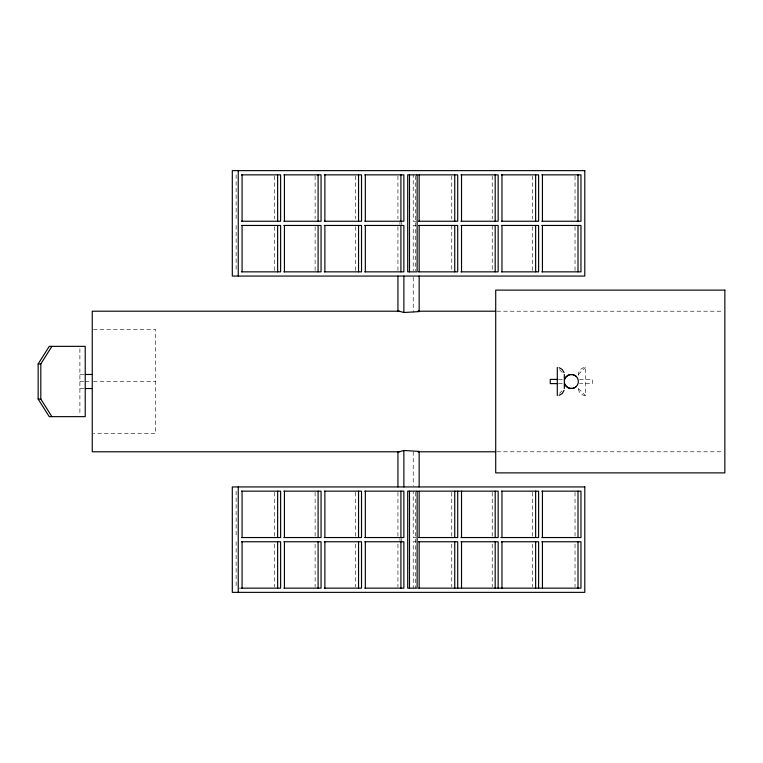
<?xml version="1.0" encoding="UTF-8"?>
<svg xmlns="http://www.w3.org/2000/svg" width="763" height="763" viewBox="0 0 763 763"><rect width="100%" height="100%" fill="white"/><g stroke="black" fill="none" stroke-linecap="round" stroke-linejoin="round"><path stroke-width="0.57" stroke-dasharray="3.81 2.86" d="M578.383 375.415C577.925 371.352 581.263 367.385 585.412 367.442L585.412 395.558C581.263 395.615 577.925 391.648 578.383 387.585M559.641 393.212L561.978 390.875M578.383 374.471L585.412 367.442M416.197 221.241L413.222 221.241L413.222 174.851M416.197 225.457L413.222 225.457L413.222 270.665M496.894 311.209L723.667 311.209M93.42 329.482L155.509 329.482L155.509 433.518L93.42 433.518M79.896 374.471L84.159 374.471M558.468 379.392L563.151 379.392M579.556 379.392L592.441 379.392L592.441 383.608L579.556 383.608M79.896 381.5L84.159 381.5M85.227 381.5L91.083 381.5M93.42 381.5L155.509 381.5M558.468 383.608L563.151 383.608M79.896 388.529L84.159 388.529M496.894 451.791L723.667 451.791M416.197 537.543L413.222 537.543L413.222 491.153M500.003 537.543L501.978 537.543M416.197 541.759L413.222 541.759L413.222 588.149M239.096 588.149L242.071 588.149M559.641 369.788L563.542 373.689M578.383 388.529L585.412 395.558M575.035 176.043L575.035 218.867M575.035 226.649L575.035 270.665M575.035 492.335L575.035 536.351M575.035 544.133L575.035 586.957M532.669 176.043L532.669 218.867M532.669 226.649L532.669 270.665M532.669 492.335L532.669 536.351M532.669 544.133L532.669 586.957M492.221 176.043L492.221 218.867M492.221 225.457L492.221 270.665M492.221 492.335L492.221 536.351M492.221 544.133L492.221 586.957M451.763 176.043L451.763 218.867M451.763 225.457L451.763 270.665M451.763 492.335L451.763 536.351M451.763 544.133L451.763 586.957M415.339 176.034L415.339 270.665M415.339 492.335L415.339 588.149M413.222 277.246L413.222 312.515M413.222 451.658L413.222 485.754M401.758 222.167L401.758 224.532M401.758 538.468L401.758 540.833M399.974 222.167L399.974 224.532M399.974 538.468L399.974 540.833M397.933 176.043L397.933 218.867M397.933 226.649L397.933 270.665M397.933 492.335L397.933 536.351M397.933 544.133L397.933 586.957M355.577 176.043L355.577 218.867M355.577 226.649L355.577 270.665M355.577 492.335L355.577 536.351M355.577 544.133L355.577 586.957M315.119 176.043L315.119 218.867M315.119 226.649L315.119 270.665M315.119 492.335L315.119 536.351M315.119 544.133L315.119 586.957M274.67 176.043L274.67 218.867M274.67 226.649L274.67 270.665M274.67 492.335L274.67 536.351M274.67 544.133L274.67 586.957M236.129 174.851L236.129 221.241M236.129 225.457L236.129 271.847M236.129 491.153L236.129 537.543M236.129 541.759L236.129 588.149M79.896 348.701L79.896 414.299"/><path stroke-width="1.14" d="M564.086 390.351L562.264 393.498L559.117 395.32M38.15 363.932L49.252 346.354L85.227 346.354L85.227 416.646L49.252 416.646L38.15 399.068L38.15 363.932L40.811 363.932L51.913 346.354M419.164 276.063L419.164 311.581L403.875 312.515L399.24 311.209L397.933 311.581L397.933 276.063M399.24 311.209L92.256 311.209L92.256 451.791L399.24 451.791L403.875 450.485L419.164 451.419L419.164 486.937M419.164 451.419L417.857 451.791L495.712 451.791M241.432 174.851L280.612 174.851L280.612 221.241L241.432 221.241M283.826 174.851L321.061 174.851L321.061 221.241L283.826 221.241M324.275 174.851L361.519 174.851L361.519 221.241L324.275 221.241M364.704 174.851L403.875 174.851L403.875 221.241L364.704 221.241M418.534 174.851L457.705 174.851L457.705 221.241L418.534 221.241M460.919 174.851L498.153 174.851L498.153 221.241L460.919 221.241M501.377 174.851L538.611 174.851L538.611 221.241L501.377 221.241M541.797 174.851L580.967 174.851L580.967 221.241L541.797 221.241M241.432 225.457L280.612 225.457L280.612 271.847L241.432 271.847M283.826 225.457L321.061 225.457L321.061 271.847L283.826 271.847M324.275 225.457L361.519 225.457L361.519 271.847L324.275 271.847M364.704 225.457L403.875 225.457L403.875 271.847L364.704 271.847M418.534 225.457L457.705 225.457L457.705 271.847L418.534 271.847M460.919 225.457L498.153 225.457L498.153 271.847L460.919 271.847M501.377 225.457L538.611 225.457L538.611 271.847L501.377 271.847M541.797 225.457L580.967 225.457L580.967 271.847L541.797 271.847M495.712 311.209L417.857 311.209L419.164 311.581M85.227 374.471L92.256 374.471M557.295 379.392L550.266 379.392L550.266 383.608L557.295 383.608M85.227 388.529L92.256 388.529M38.15 399.068L40.811 399.068L51.913 416.646M241.432 491.153L280.612 491.153L280.612 537.543L241.432 537.543M283.826 491.153L321.061 491.153L321.061 537.543L283.826 537.543M324.275 491.153L361.519 491.153L361.519 537.543L324.275 537.543M364.704 491.153L403.875 491.153L403.875 537.543L364.704 537.543M418.534 491.153L498.153 491.153L498.153 537.543L460.919 537.543M501.377 491.153L538.611 491.153L538.611 537.543L501.377 537.543M541.797 491.153L580.967 491.153L580.967 537.543L541.797 537.543M418.534 537.543L457.705 537.543L457.705 491.153M241.432 541.759L280.612 541.759L280.612 588.149L241.432 588.149M283.826 541.759L321.061 541.759L321.061 588.149L283.826 588.149M324.275 541.759L361.519 541.759L361.519 588.149L324.275 588.149M364.704 541.759L403.875 541.759L403.875 588.149L364.704 588.149M418.534 541.759L457.705 541.759L457.705 588.149M460.919 541.759L498.153 541.759L498.153 588.149M501.377 541.759L538.611 541.759L538.611 588.149M541.797 541.759L580.967 541.759L580.967 588.149L418.534 588.149M399.24 451.791L397.933 451.419L397.933 486.937M559.117 367.68L562.264 369.502L564.086 372.649M578.001 174.851L578.001 221.241M578.001 225.457L578.001 271.847M578.001 491.153L578.001 537.543M578.001 541.759L578.001 588.149M564.324 374.471L564.324 388.529M557.295 367.442L557.295 395.558M542.436 174.851L542.436 221.241M542.436 225.457L542.436 271.847M542.436 491.153L542.436 537.543M542.436 541.759L542.436 588.149M535.636 174.851L535.636 221.241M535.636 225.457L535.636 271.847M535.636 491.153L535.636 537.543M535.636 541.759L535.636 588.149M501.978 174.851L501.978 221.241M501.978 225.457L501.978 271.847M501.978 491.153L501.978 537.543M501.978 541.759L501.978 588.149M495.187 174.851L495.187 221.241M495.187 225.457L495.187 271.847M495.187 491.153L495.187 537.543M495.187 541.759L495.187 588.149M461.529 174.851L461.529 221.241M461.529 225.457L461.529 271.847M461.529 491.153L461.529 537.543M461.529 541.759L461.529 588.149M454.738 174.851L454.738 221.241M454.738 225.457L454.738 271.847M454.738 491.153L454.738 537.543M454.738 541.759L454.738 588.149M419.164 174.851L419.164 221.241M419.164 225.457L419.164 271.847M419.164 491.153L419.164 537.543M419.164 541.759L419.164 588.149M409.483 174.851L409.483 271.847M409.483 491.153L409.483 588.149M403.875 276.063L403.875 312.515M403.875 450.485L403.875 486.937M400.909 174.851L400.909 221.241M400.909 225.457L400.909 271.847M400.909 491.153L400.909 537.543M400.909 541.759L400.909 588.149M365.334 174.851L365.334 221.241M365.334 225.457L365.334 271.847M365.334 491.153L365.334 537.543M365.334 541.759L365.334 588.149M358.543 174.851L358.543 221.241M358.543 225.457L358.543 271.847M358.543 491.153L358.543 537.543M358.543 541.759L358.543 588.149M324.885 174.851L324.885 221.241M324.885 225.457L324.885 271.847M324.885 491.153L324.885 537.543M324.885 541.759L324.885 588.149M318.095 174.851L318.095 221.241M318.095 225.457L318.095 271.847M318.095 491.153L318.095 537.543M318.095 541.759L318.095 588.149M284.437 174.851L284.437 221.241M284.437 225.457L284.437 271.847M284.437 491.153L284.437 537.543M284.437 541.759L284.437 588.149M277.637 174.851L277.637 221.241M277.637 225.457L277.637 271.847M277.637 491.153L277.637 537.543M277.637 541.759L277.637 588.149M242.071 174.851L242.071 221.241M242.071 225.457L242.071 271.847M242.071 491.153L242.071 537.543M242.071 541.759L242.071 588.149M238.247 170.635L238.247 276.063M238.247 486.937L238.247 592.365M40.811 363.932L40.811 399.068M576.323 386.469A6.991 6.934 0 0 1 566.384 386.469A7.125 7.058 0 0 1 565.269 385.01M565.269 378A7.125 7.058 0 0 1 566.384 376.541A6.991 6.934 0 0 1 576.323 376.531M564.563 379.678A7.029 7.029 0 0 1 575.388 375.739A7.029 7.029 0 0 1 575.388 387.261A7.029 7.029 0 0 1 564.563 383.322M584.792 170.635L232.305 170.635L232.305 276.063L584.792 276.063L584.792 170.635M417.123 174.851L407.7 174.851L407.7 271.847L417.123 271.847L417.123 174.851M724.85 290.121L495.712 290.121L495.712 472.879L724.85 472.879L724.85 290.121M584.792 486.937L232.305 486.937L232.305 592.365L584.792 592.365L584.792 486.937M417.123 491.153L407.7 491.153L407.7 588.149L417.123 588.149L417.123 491.153"/></g></svg>
